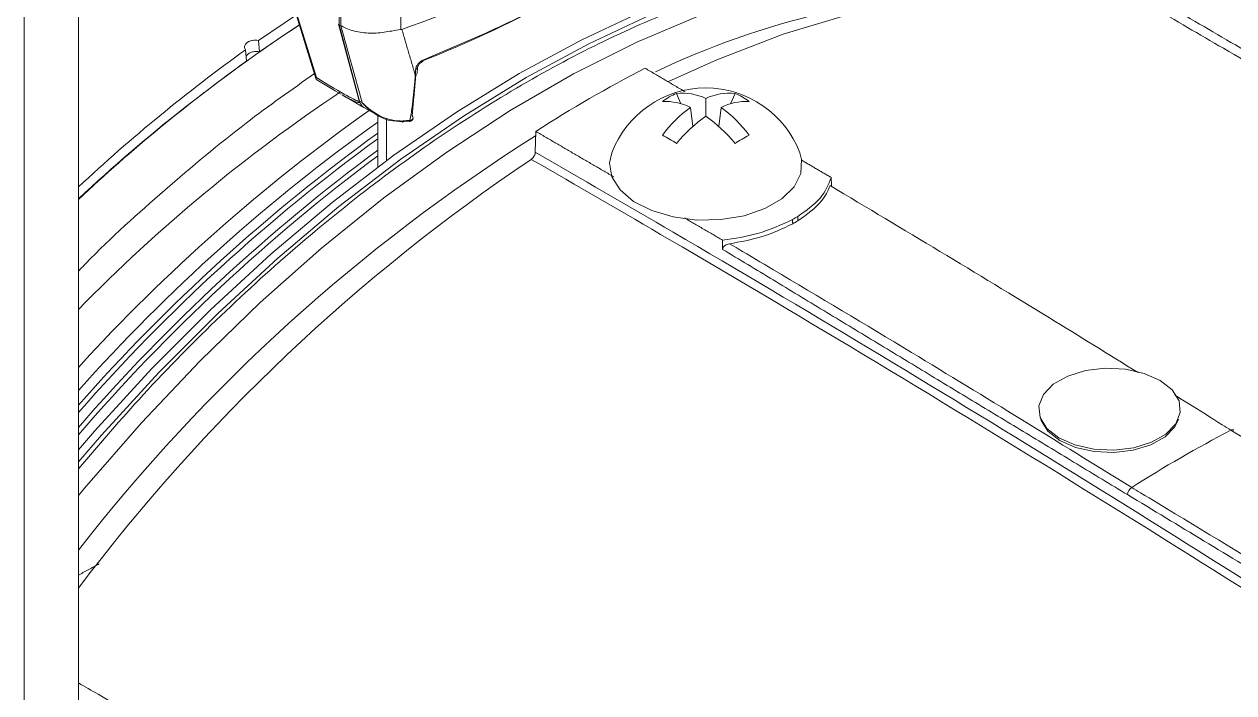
# Model space of a CAD drawing. Extents: x 11 to 120, y 2 to 94.
# Drawn here: x 86.948 to 89.914, y 16.967 to 18.606 of the extents above; entities that cross this region are included whole.
import ezdxf

# ---------------------------------------------------------------- set-up
doc = ezdxf.new("R2010")
doc.units = 0
doc.header["$MEASUREMENT"] = 0
doc.linetypes.add('SLD-Solid', pattern=[0])
doc.layers.add('OBJECT', color=7, linetype='CONTINUOUS')

msp = doc.modelspace()

# ---------------------------------------------------------------- linework, layer by layer
at = {"layer": 'OBJECT', "color": 7, "linetype": 'SLD-Solid', "lineweight": 15}
for p, q in [((87.0812, 12.6849), (87.0812, 20.0114)), ((86.9482, 12.6081), (86.9482, 19.9346)), ((87.5945, 18.6968), (87.6643, 18.4708)), ((87.6645, 18.475), (87.5963, 18.6957)), ((87.7207, 18.6048), (87.7207, 18.7068)), ((87.7244, 18.7047), (87.7244, 18.6026)), ((87.8716, 18.5928), (87.8716, 18.6945)), ((87.7191, 18.6058), (87.7185, 18.6062)), ((87.7694, 18.418), (87.7191, 18.6058)), ((87.7207, 18.6048), (87.7202, 18.6051)), ((87.7202, 18.6051), (87.7705, 18.4173)), ((87.7244, 18.6026), (87.7207, 18.6048)), ((87.7248, 18.6024), (87.7244, 18.6026)), ((87.5253, 18.5383), (87.5226, 18.5658)), ((87.4936, 18.516), (87.4906, 18.5432)), ((87.9117, 18.4857), (87.9124, 18.5001)), ((87.7275, 18.4328), (87.7809, 18.402)), ((87.7765, 18.4139), (87.7705, 18.4173)), ((88.5474, 18.4365), (88.5583, 18.4109)), ((88.6191, 18.424), (88.6191, 18.3802)), ((88.6909, 18.4365), (88.68, 18.4109)), ((87.7809, 18.402), (87.814, 18.3829)), ((88.5873, 18.3551), (88.5813, 18.4021)), ((88.6509, 18.3551), (88.657, 18.4021)), ((87.8151, 18.2557), (87.8151, 18.3832)), ((87.8363, 18.2714), (87.8363, 18.374)), ((88.2022, 18.3432), (88.2011, 18.2923)), ((89.4415, 17.6348), (89.4404, 17.638))]:
    msp.add_line(p, q, dxfattribs=at)
at = {"layer": 'OBJECT', "color": 7, "linetype": 'SLD-Solid', "lineweight": 15, "flags": 128}
for points in [[(89.4697, 18.7892), (89.3384, 18.8059), (89.2022, 18.8099), (89.0617, 18.801), (88.9175, 18.7794), (88.7701, 18.7451), (88.6202, 18.6983), (88.4684, 18.6392), (88.3153, 18.568), (88.1616, 18.4849), (88.0078, 18.3905), (87.8547, 18.2849), (87.7029, 18.1688), (87.553, 18.0425), (87.4056, 17.9066), (87.2614, 17.7617), (87.1209, 17.6083), (87.0812, 17.5627)], [(89.4867, 18.7794), (89.3554, 18.7961), (89.2192, 18.8001), (89.0787, 18.7912), (88.9345, 18.7696), (88.7871, 18.7353), (88.6372, 18.6885), (88.4853, 18.6294), (88.3323, 18.5582), (88.1785, 18.4751), (88.0248, 18.3807), (87.8717, 18.2751), (87.7199, 18.159), (87.57, 18.0327), (87.4226, 17.8968), (87.2784, 17.7519), (87.1379, 17.5985), (87.0812, 17.533)], [(87.0812, 17.4506), (87.0962, 17.4687), (87.2358, 17.6288), (87.3795, 17.7806), (87.5269, 17.9235), (87.6772, 18.0569), (87.8299, 18.1801), (87.9842, 18.2927), (88.1395, 18.3941), (88.2951, 18.484), (88.4504, 18.5618), (88.6047, 18.6274), (88.7574, 18.6805), (88.9077, 18.7207), (89.0551, 18.7479), (89.1988, 18.7621), (89.3384, 18.7631), (89.4731, 18.7509), (89.6025, 18.7256)], [(89.712, 18.6492), (89.5742, 18.675), (89.4303, 18.686), (89.2812, 18.6821), (89.1274, 18.6633), (88.9698, 18.6297), (88.809, 18.5815), (88.646, 18.519), (88.5276, 18.4652)], [(87.5226, 18.5658), (87.5852, 18.6087), (87.6155, 18.6288)], [(87.5253, 18.5382), (87.5872, 18.5806), (87.6231, 18.6043)], [(87.9255, 18.5178), (87.9254, 18.5165), (87.9251, 18.5154), (87.9247, 18.5146), (87.9241, 18.514), (87.9237, 18.5138)], [(87.6658, 18.4697), (87.7107, 18.4427), (87.7251, 18.4345)], [(87.7706, 18.4155), (87.7731, 18.4099), (87.7766, 18.4054), (87.7809, 18.402), (87.7809, 18.402)], [(87.8765, 18.3686), (87.8765, 18.3675), (87.8764, 18.3667), (87.8763, 18.3661), (87.8763, 18.3658), (87.8761, 18.3658), (87.876, 18.3661), (87.8759, 18.3667), (87.8758, 18.3675)], [(87.894, 18.3704), (87.8939, 18.3692), (87.8938, 18.3683), (87.8935, 18.3676), (87.8933, 18.3672), (87.8931, 18.3672)], [(88.3886, 18.2908), (88.3833, 18.2659), (88.3888, 18.2319), (88.4089, 18.1997), (88.4421, 18.1715), (88.4865, 18.1489), (88.5392, 18.1334), (88.5969, 18.126), (88.6561, 18.127), (88.7129, 18.1366), (88.7638, 18.1539), (88.8056, 18.1781), (88.8357, 18.2075), (88.8522, 18.2403), (88.8541, 18.2744), (88.8496, 18.2908)], [(89.4388, 17.642), (89.4358, 17.6706), (89.4469, 17.6984), (89.471, 17.7233), (89.5064, 17.7433), (89.5501, 17.7567), (89.5986, 17.7625), (89.6479, 17.7602), (89.6941, 17.7499), (89.7333, 17.7325), (89.7626, 17.7095), (89.7794, 17.6826), (89.7824, 17.6541), (89.7713, 17.6262), (89.7471, 17.6013), (89.7118, 17.5813), (89.6681, 17.5679), (89.6196, 17.5621), (89.5703, 17.5645), (89.5241, 17.5748), (89.4848, 17.5921), (89.4556, 17.6152), (89.4388, 17.642)], [(89.7778, 17.638), (89.7688, 17.6193), (89.745, 17.5947), (89.7102, 17.5751), (89.6672, 17.5619), (89.6195, 17.5562), (89.5709, 17.5585), (89.5254, 17.5686), (89.4868, 17.5857), (89.458, 17.6084), (89.4415, 17.6348)]]:
    msp.add_lwpolyline(points, dxfattribs=at)
at = {"layer": 'OBJECT', "color": 7, "linetype": 'SLD-Solid', "lineweight": 15}
for centre, radius, start, end in [((87.0343, 21.0056), 2.5543, 289.1922, 298.2593), ((89.3582, 16.6912), 1.994, 90.7468, 115.6344), ((89.8611, 15.2026), 4.0719, 123.3409, 133.0549), ((89.9278, 15.1563), 4.1726, 125.7379, 133.0162), ((89.9077, 15.1613), 4.1328, 125.7402, 133.1505), ((87.9297, 18.4973), 0.0175, 109.9984, 170.5065), ((87.9059, 18.4866), 0.00589, 281.6443, 350.9606), ((87.9066, 18.501), 0.00586, 281.5286, 351.9934), ((89.948, 15.6287), 3.2274, 117.2472, 122.7474), ((88.6191, 18.2031), 0.2466, 20.836, 159.164), ((89.9872, 15.0611), 4.0674, 123.8139, 135.5995), ((87.7947, 18.4367), 0.0321, 217.2118, 221.1809), ((87.7817, 18.4368), 0.0225, 236.7595, 240.0177), ((88.612, 18.2849), 0.1648, 113.0748, 126.9198), ((88.5193, 18.2782), 0.1385, 63.4128, 92.5896), ((88.5608, 18.301), 0.1361, 64.606, 95.6229), ((88.6775, 18.301), 0.1361, 84.3771, 115.394), ((88.719, 18.2782), 0.1385, 87.4104, 116.5872), ((88.6263, 18.2849), 0.1648, 53.0802, 66.9252), ((90.3427, 14.7934), 4.4119, 125.2909, 137.6675), ((88.7662, 18.1491), 0.3134, 126.163, 143.8844), ((88.4721, 18.1491), 0.3134, 36.1156, 53.837), ((90.3964, 14.7503), 4.4427, 125.5233, 138.2643), ((87.8939, 18.3691), 0.0021, 185.0637, 247.4287), ((87.8918, 18.3771), 0.01, 277.3788, 351.6796), ((87.8944, 18.378), 0.00768, 266.7807, 341.8991), ((87.896, 18.3762), 0.00581, 354.6182, 55.1556), ((88.8363, 18.0734), 0.3759, 125.2848, 140.2138), ((88.402, 18.0734), 0.3759, 39.7862, 54.7152), ((90.4343, 14.7193), 4.4678, 125.891, 138.6343), ((90.5323, 14.635), 4.3704, 122.223, 142.1536), ((87.889, 17.2132), 1.2826, 59.1155, 60.8899), ((89.3492, 17.2132), 1.2826, 119.1101, 120.8845), ((90.4542, 14.7027), 4.4818, 126.0752, 138.8157), ((90.5591, 14.5995), 4.6049, 126.5764, 139.0486), ((90.5791, 14.5834), 4.6186, 126.7585, 139.2303), ((90.7691, 14.441), 4.6199, 123.9189, 142.9648), ((90.4502, 15.3389), 3.224, 119.8667, 120.1279), ((90.4443, 15.3387), 3.2117, 119.8662, 120.1285), ((91.3714, 14.7924), 3.1763, 117.4627, 122.5319), ((89.9105, 17.6048), 0.00712, 64.8141, 123.0465), ((89.9105, 17.6048), 0.00714, 64.1843, 122.8502), ((89.6769, 17.4503), 0.0242, 124.2146, 173.9672), ((89.6768, 17.4506), 0.0239, 124.3658, 174.816), ((89.6604, 17.4651), 0.0144, 238.1073, 238.8131)]:
    msp.add_arc(centre, radius, start, end, dxfattribs=at)
for centre, major_axis, ratio, start_param, end_param in [((86.711, 19.4364), (2.2222, 0.1551), 0.524922, 5.250963, 5.4472), ((86.329, 19.1943), (-1.7697, 5.6286), 0.198355, 4.51127, 4.544961), ((87.3872, 18.6686), (0.3822, -0.2512), 0.030867, 5.544506, 6.265171), ((87.4088, 18.6861), (0.3616, -0.2711), 0.058139, 5.832572, 6.304437), ((87.3872, 18.6686), (0.3822, -0.2512), 0.030867, 6.265171, 6.317835), ((87.4088, 18.6861), (0.3616, -0.2711), 0.058139, 0.021251, 0.073915)]:
    msp.add_ellipse(centre, major_axis=major_axis, ratio=ratio, start_param=start_param, end_param=end_param, dxfattribs=at)
for points, knots in [([(89.5319, 18.7554), (89.477, 18.7654), (89.3669, 18.7855), (89.1895, 18.7889), (89.0035, 18.772), (88.8118, 18.7325), (88.6171, 18.6721), (88.4197, 18.5912), (88.2183, 18.4888), (88.0171, 18.3666), (87.8185, 18.2265), (87.6229, 18.0694), (87.4291, 17.8931), (87.2465, 17.7095), (87.1336, 17.5773), (87.0812, 17.5159)], [0, 0, 0, 0, 0.076251, 0.153031, 0.231481, 0.310508, 0.386759, 0.46354, 0.54199, 0.621017, 0.697268, 0.774048, 0.852498, 0.931525, 1, 1, 1, 1]), ([(89.8915, 18.7492), (89.9302, 18.7267), (90.0111, 18.6799), (90.1319, 18.6085), (90.2539, 18.5357), (90.3752, 18.4623), (90.4553, 18.4132), (90.496, 18.3881)], [0, 0, 0, 0, 0.187126, 0.391336, 0.595144, 0.79397, 1, 1, 1, 1]), ([(88.2677, 18.6789), (88.2629, 18.6762), (88.2389, 18.6628), (88.1317, 18.605), (88.0177, 18.5568), (87.9255, 18.5178)], [0, 0, 0, 0, 0.045653, 0.228294, 1, 1, 1, 1]), ([(89.7415, 18.6574), (89.8002, 18.6234), (90.0014, 18.5067), (90.3426, 18.303), (90.7207, 18.0698), (90.9565, 17.9195), (91.0533, 17.8577)], [0, 0, 0, 0, 0.132531, 0.454207, 0.77585, 1, 1, 1, 1]), ([(91.0248, 17.8507), (90.9278, 17.9124), (90.6918, 18.0625), (90.3131, 18.2951), (89.9719, 18.4986), (89.7707, 18.6152), (89.712, 18.6492)], [0, 0, 0, 0, 0.224142, 0.545792, 0.867469, 1, 1, 1, 1]), ([(87.7248, 18.6024), (87.7286, 18.6004), (87.7423, 18.5929), (87.7713, 18.585), (87.8108, 18.5829), (87.8456, 18.5888), (87.8643, 18.5917), (87.8716, 18.5928)], [0, 0, 0, 0, 0.097508, 0.351331, 0.599304, 0.843154, 1, 1, 1, 1]), ([(87.5226, 18.5658), (87.5201, 18.5663), (87.5151, 18.5672), (87.5069, 18.5664), (87.501, 18.5645), (87.4981, 18.563), (87.4973, 18.5626)], [0, 0, 0, 0, 0.298064, 0.595979, 0.894017, 1, 1, 1, 1]), ([(87.4951, 18.5612), (87.4934, 18.5597), (87.49, 18.5568), (87.4878, 18.5515), (87.4882, 18.5468), (87.4899, 18.5442), (87.4906, 18.5432)], [0, 0, 0, 0, 0.275025, 0.549976, 0.82072, 1, 1, 1, 1]), ([(87.5253, 18.5382), (87.5228, 18.5386), (87.5178, 18.5396), (87.5096, 18.5387), (87.5028, 18.5366), (87.4994, 18.5345), (87.498, 18.5337)], [0, 0, 0, 0, 0.270799, 0.541544, 0.810264, 1, 1, 1, 1]), ([(87.9255, 18.5178), (87.9235, 18.5169), (87.9196, 18.515), (87.9143, 18.5101), (87.9103, 18.5044), (87.9082, 18.4992), (87.9079, 18.4963), (87.9077, 18.4953)], [0, 0, 0, 0, 0.219062, 0.43802, 0.659218, 0.879999, 1, 1, 1, 1]), ([(87.0812, 18.0007), (87.0872, 18.0069), (87.1558, 18.0784), (87.293, 18.2012), (87.4803, 18.3585), (87.6039, 18.4454), (87.66, 18.4849)], [0, 0, 0, 0, 0.03251, 0.372932, 0.715857, 1, 1, 1, 1]), ([(87.6642, 18.4713), (87.6641, 18.4724), (87.664, 18.4734), (87.6645, 18.4749), (87.6645, 18.475)], [0, 0, 0, 0, 0.980027, 1, 1, 1, 1]), ([(87.9071, 18.4809), (87.9067, 18.4755), (87.9048, 18.449), (87.9009, 18.4117), (87.8958, 18.3811), (87.894, 18.3704)], [0, 0, 0, 0, 0.139683, 0.698663, 1, 1, 1, 1]), ([(87.8765, 18.3686), (87.8673, 18.369), (87.8436, 18.37), (87.8097, 18.3857), (87.7873, 18.4031), (87.7774, 18.4129), (87.7766, 18.4138), (87.7765, 18.4139)], [0, 0, 0, 0, 0.244744, 0.626729, 0.967928, 0.996144, 1, 1, 1, 1]), ([(87.7765, 18.4139), (87.7766, 18.4138), (87.7775, 18.4128), (87.7803, 18.4096), (87.7904, 18.3994), (87.8112, 18.383), (87.8422, 18.3681), (87.8656, 18.3677), (87.8758, 18.3675)], [0, 0, 0, 0, 0.00366, 0.034965, 0.112488, 0.381452, 0.732443, 1, 1, 1, 1]), ([(88.1911, 18.2747), (88.1923, 18.2756), (88.1946, 18.2774), (88.1977, 18.2815), (88.1999, 18.286), (88.2009, 18.2898), (88.201, 18.2918), (88.2011, 18.2923)], [0, 0, 0, 0, 0.227366, 0.454733, 0.682099, 0.909464, 1, 1, 1, 1]), ([(92.358, 15.5935), (92.351, 15.5985), (92.3159, 15.6235), (92.1685, 15.7284), (91.803, 15.9857), (91.2397, 16.3727), (90.4505, 16.8969), (89.5471, 17.4712), (88.7561, 17.9483), (88.3039, 18.2095), (88.1911, 18.2747)], [0, 0, 0, 0, 0.005085, 0.025423, 0.106777, 0.26949, 0.432262, 0.675585, 0.919105, 1, 1, 1, 1]), ([(88.2011, 18.2923), (88.3139, 18.2272), (88.7465, 17.9772), (89.4987, 17.5243), (90.4571, 16.9174), (91.4147, 16.2823), (92.0509, 15.8344), (92.3691, 15.6103)], [0, 0, 0, 0, 0.08089, 0.310253, 0.539781, 0.769807, 1, 1, 1, 1]), ([(88.9266, 18.2301), (88.9197, 18.2127), (88.9058, 18.1779), (88.8651, 18.1491), (88.8447, 18.1347)], [0, 0, 0, 0, 0.499339, 1, 1, 1, 1]), ([(88.845, 18.1239), (88.8669, 18.1396), (88.9038, 18.166), (88.9183, 18.1975), (88.9242, 18.2103)], [0, 0, 0, 0, 0.593206, 1, 1, 1, 1]), ([(89.6788, 17.7521), (89.6066, 17.7968), (89.355, 17.9525), (89.1035, 18.103), (88.9242, 18.2103)], [0, 0, 0, 0, 0.287239, 1, 1, 1, 1]), ([(88.832, 18.1273), (88.8044, 18.1144), (88.7533, 18.0906), (88.6898, 18.0809), (88.6605, 18.0765)], [0, 0, 0, 0, 0.540093, 1, 1, 1, 1]), ([(88.6773, 18.0677), (88.704, 18.0726), (88.7613, 18.0829), (88.8075, 18.1048), (88.8322, 18.1166)], [0, 0, 0, 0, 0.466003, 1, 1, 1, 1]), ([(88.6603, 18.0541), (88.6605, 18.0553), (88.6608, 18.0577), (88.6631, 18.061), (88.6666, 18.064), (88.6714, 18.0665), (88.6753, 18.0673), (88.6773, 18.0677)], [0, 0, 0, 0, 0.172104, 0.343699, 0.527172, 0.746257, 1, 1, 1, 1]), ([(88.6773, 18.0677), (88.6844, 18.0636), (88.7198, 18.0427), (88.8686, 17.9546), (89.1903, 17.7623), (89.4834, 17.5814), (89.6633, 17.4703)], [0, 0, 0, 0, 0.021546, 0.107731, 0.452475, 1, 1, 1, 1]), ([(89.9066, 17.6108), (89.8995, 17.6152), (89.8642, 17.6373), (89.8183, 17.666), (89.7795, 17.69), (89.7689, 17.6965)], [0, 0, 0, 0, 0.153686, 0.768428, 1, 1, 1, 1]), ([(92.9011, 15.7852), (92.894, 15.7895), (92.8587, 15.811), (92.7106, 15.9013), (92.1179, 16.2627), (91.155, 16.8497), (90.305, 17.3679), (89.9066, 17.6108)], [0, 0, 0, 0, 0.007069, 0.035343, 0.14844, 0.600828, 1, 1, 1, 1]), ([(89.6633, 17.4703), (89.6704, 17.4661), (89.7058, 17.4446), (89.8545, 17.3546), (90.4493, 16.9945), (91.4158, 16.4096), (92.2689, 15.8932), (92.6688, 15.6511)], [0, 0, 0, 0, 0.007069, 0.035343, 0.14844, 0.600828, 1, 1, 1, 1]), ([(87.0812, 16.9912), (87.0973, 16.9819), (87.2205, 16.9108), (87.3983, 16.8081), (87.6144, 16.6831), (87.8675, 16.5367), (88.0985, 16.4029), (88.276, 16.3002), (88.3074, 16.282)], [0, 0, 0, 0, 0.039872, 0.305108, 0.437736, 0.570367, 0.924033, 1, 1, 1, 1])]:
    msp.add_open_spline(points, degree=3, knots=knots, dxfattribs=at)
for points in [[(90.496, 18.3881), (89.8601, 18.7415)], [(87.7191, 18.6058), (87.7202, 18.6051)], [(87.874, 18.5933), (87.8716, 18.5928)], [(87.9071, 18.4809), (87.874, 18.5933)], [(87.4973, 18.5626), (87.4951, 18.5612)], [(87.498, 18.5337), (87.4958, 18.5319)], [(87.4958, 18.5319), (87.4924, 18.5273)], [(87.8993, 18.381), (87.9084, 18.4816)], [(87.9077, 18.4953), (87.9071, 18.4809)], [(88.5686, 18.4404), (88.4704, 18.498)], [(87.6669, 18.4691), (87.6642, 18.4713)], [(87.8758, 18.3675), (87.8918, 18.3689)], [(87.894, 18.3704), (87.8765, 18.3686)], [(88.2022, 18.3432), (88.3937, 18.2318)], [(88.9266, 18.2301), (88.8543, 18.2725)], [(88.9274, 18.2083), (88.9266, 18.2301)], [(88.5666, 18.1312), (88.6605, 18.0765)], [(88.8322, 18.1166), (88.832, 18.1273)], [(88.8447, 18.1347), (88.845, 18.1239)], [(88.6605, 18.0765), (88.6603, 18.0541)], [(89.6528, 17.4529), (88.6603, 18.0541)], [(92.6585, 15.6336), (89.653, 17.4528)], [(87.0812, 17.2555), (87.1324, 17.2834)]]:
    msp.add_open_spline(points, degree=1, dxfattribs=at)

doc.saveas('drawing.dxf')
